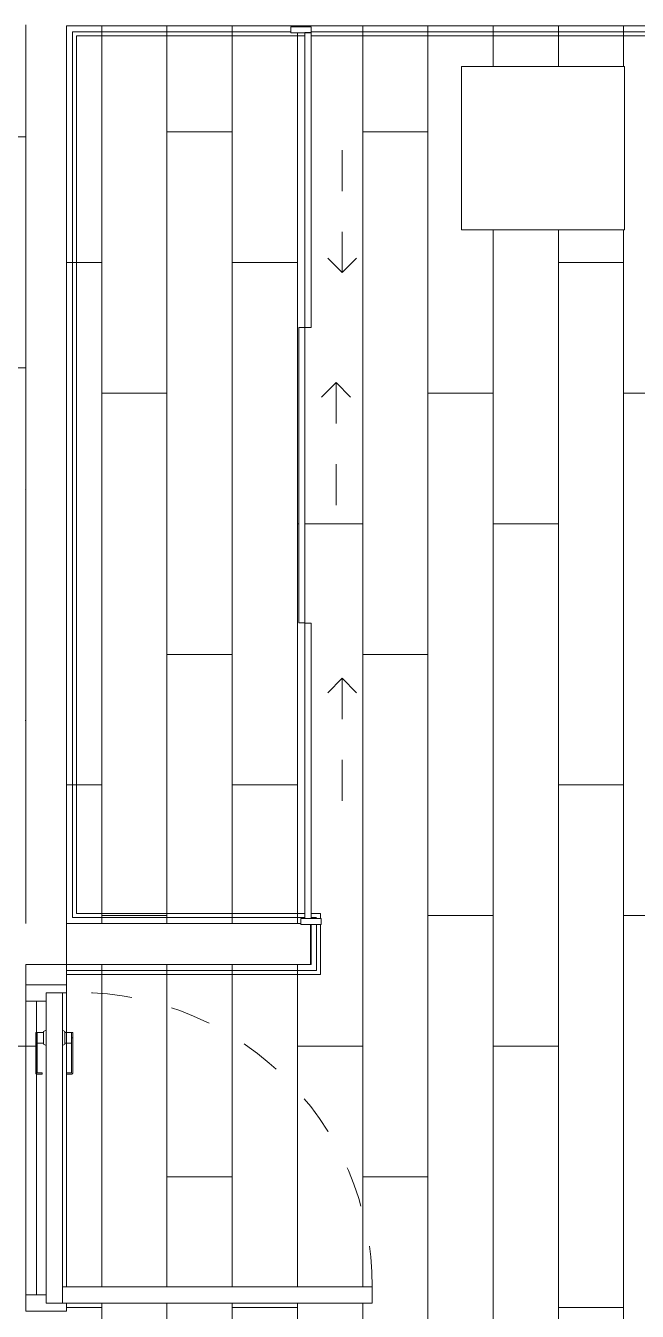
# Model space of a CAD drawing. Header units: metres. Extents: x 3856 to 4207, y -1118 to -691.
# Drawn here: x 3957.357 to 3958.857, y -987.677 to -984.527 of the extents above; entities that cross this region are included whole.
import ezdxf

# ---------------------------------------------------------------- set-up
doc = ezdxf.new("R2010")
doc.units = ezdxf.units.M
doc.linetypes.add('Derribado', pattern=[0.0048000000000000004, 0.0032, -0.0016])
doc.linetypes.add('Trazo', pattern=[0.006, 0.003, -0.003])
for name, color, linetype, lineweight in [('_Hidden Lines_', 7, 'Trazo', 9), ('Batiente de alzado', 7, 'Trazo', 9), ('Casework', 7, 'Continuous', 9), ('Common Edges', 7, 'Continuous', 9), ('Detail Items', 7, 'Continuous', 9), ('Doors', 7, 'Continuous', 9), ('Floors', 7, 'Continuous', 9), ('Linea de proyección', 7, 'Derribado', 9), ('Panel', 7, 'Continuous', 9), ('Surface Pattern', 7, 'Continuous', 9), ('Walls', 7, 'Continuous', 9)]:
    doc.layers.add(name, color=color, linetype=linetype, lineweight=lineweight)
doc.layers.add('ROA-E00-URB-A101-MASTER_PLAN cambio estaciomientos_dwg', color=7, linetype='Continuous', lineweight=9, true_color=0x767676)

# ---------------------------------------------------------------- blocks, each defined once
blk = doc.blocks.new('Multifuncional 2D - Mesa Noche-3941185-IMPLANTACIÓN - KIT COMERCIAL')
at = {"layer": '_Hidden Lines_'}
for p, q in [((-0.857762056995091, -1.086555683498738), (-0.857762056995091, -0.6865556834987374)), ((-0.857762056995091, -0.6865556834987374), (-0.4577620569950909, -0.6865556834987374)), ((-0.4577620569950909, -0.6865556834987374), (-0.4577620569950909, -1.086555683498738)), ((-0.4577620569950909, -1.086555683498738), (-0.857762056995091, -1.086555683498738))]:
    blk.add_line(p, q, dxfattribs=at)
at = {"layer": 'Casework'}
for p, q in [((-0.4577620569950955, -0.6865556834987374), (-0.857762056995097, -0.6865556834987374)), ((-0.857762056995091, -0.6865556834987374), (-0.857762056995091, -1.086555683498738)), ((-0.4577620569950955, -1.08655568349874), (-0.4577620569950955, -0.6865556834987374)), ((-0.857762056995097, -1.08655568349874), (-0.4577620569950955, -1.08655568349874))]:
    blk.add_line(p, q, dxfattribs=at)
blk = doc.blocks.new('COUR-PUERTA-SIMPLE - P-05 _ 80 cm x 210 cm-12032437-IMPLANTACIÓN - KIT COMERCIAL')
at = {"layer": 'Detail Items'}
for p, q in [((0.3799999999999979, 0.7999999999999883), (0.3399999999999979, 0.7999999999999882)), ((0.3399999999999979, 0.7999999999999882), (0.3400000000000016, 0.03999999999998915)), ((0.3399999999999979, 0.799999999999988), (0.3799999999999979, 0.7999999999999882)), ((0.3400000000000016, 0.0399999999999892), (0.3399999999999979, 0.799999999999988)), ((0.3800000000000016, 0.0399999999999894), (0.3799999999999979, 0.7999999999999883)), ((0.3799999999999979, 0.7999999999999883), (0.3800000000000016, 0.03999999999998942)), ((0.3399999999999995, 0.0399999999999892), (0.3800000000000016, 0.0399999999999894)), ((0.3800000000000016, 0.0399999999999894), (0.3400000000000016, 0.0399999999999892)), ((0.3599999999999997, 0.03999999999998916), (0.3599999999999997, 0.04146767998336619))]:
    blk.add_line(p, q, dxfattribs=at)
at = {"layer": 'Doors'}
for p, q in [((-0.2827000000011052, 0.06539999999587891), (-0.2827000000011052, 0.0622249999958558)), ((-0.269999999999969, 0.06540000000005268), (-0.2826999999999688, 0.06540000000005268)), ((-0.269999999999969, 0.06540000000005267), (-0.1842443741382885, 0.06540000000005244)), ((-0.1842443741382885, 0.06540000000005268), (-0.269999999999969, 0.06540000000005303)), ((-0.2699999999999614, 0.0654000000000527), (-0.2699999999999614, 0.06222500000005265)), ((-0.2699999999999674, 0.0622250000000523), (-0.2699999999999674, 0.06540000000005268)), ((-0.3800000000000011, 0.04999999999999614), (-0.4000000000000015, 0.04999999999999611)), ((-0.4000000000000015, 0.04999999999999611), (-0.4000000000000013, -0.05000000000000346)), ((-0.380000000000001, -7.106315536020694e-16), (-0.3800000000000011, 0.04999999999999614)), ((-0.2857437563335312, 0.0463499999958789), (-0.2890500000010821, 0.0399999999958327)), ((-0.2542562436675183, 0.04635000000001085), (-0.2857437563324197, 0.04635000000001085)), ((-0.2542562436675183, 0.04635000000001085), (-0.2857437563324197, 0.04635000000001085)), ((-0.2826999999999688, 0.06222500000005265), (-0.2699999999999691, 0.06222500000005265)), ((-0.2827000000011052, 0.0622249999958558), (-0.2827000000011052, 0.0463499999958789)), ((-0.257299999999969, 0.06222499999998884), (-0.282699999999969, 0.06222499999998884)), ((-0.257299999999969, 0.06222499999998884), (-0.282699999999969, 0.06222499999998884)), ((-0.282699999999969, 0.04635000000001088), (-0.257299999999969, 0.04635000000001088)), ((-0.282699999999969, 0.04635000000001088), (-0.257299999999969, 0.04635000000001088)), ((-0.269999999999969, 0.06222500000005265), (-0.1842443741382886, 0.06222500000005231)), ((-0.1842443741382885, 0.06222500000005208), (-0.269999999999969, 0.0622250000000523)), ((-0.257300000001059, 0.0463499999958789), (-0.257300000001059, 0.0622249999958558)), ((-0.2509500000010821, 0.0399999999958327), (-0.254256243668633, 0.0463499999958789)), ((-0.1842443741382886, 0.06222500000005231), (-0.1842443741382886, 0.0498812107613749)), ((-0.1842443741382886, 0.04988121076137467), (-0.1842443741382886, 0.06222500000005209)), ((-0.1842443741382886, 0.04988121076137489), (-0.1810999999999691, 0.04988121076137488)), ((-0.1810999999999691, 0.04988121076137465), (-0.1842443741382886, 0.04988121076137467)), ((-0.1810999999999691, 0.04988121076137488), (-0.181099999999969, 0.06225562586173306)), ((-0.181099999999969, 0.06225562586173284), (-0.1810999999999691, 0.04988121076137467)), ((0.4000000000000012, 0.0499999999999978), (0.3800000000000007, 0.04999999999999757)), ((0.3800000000000007, 0.03999999999997279), (0.3800000000000007, 7.360112519450013e-16)), ((0.4000000000000015, -0.05000000000000197), (0.4000000000000012, 0.0499999999999978)), ((0.3800000000000007, 7.360112519446048e-16), (0.3599999999999951, 6.868058484392306e-16)), ((0.3599999999999951, 6.868058484392306e-16), (0.3599999999999953, -0.05000000000000203)), ((-0.3599999999999954, -6.868058484392306e-16), (-0.380000000000001, -7.106315536020694e-16)), ((-0.3599999999999954, -0.0500000000000034), (-0.3599999999999954, -6.852518552591391e-16)), ((-0.2890500000010821, -4.158209776505828e-12), (-0.2857437563335312, -0.006350000004135109)), ((-0.2857437563324194, -0.006350000000019389), (-0.254256243667518, -0.006350000000019389)), ((-0.2857437563324194, -0.006350000000019389), (-0.254256243667518, -0.006350000000019389)), ((-0.2827000000011052, -0.006350000004135109), (-0.2827000000011052, -0.02222500000418131)), ((-0.2572999999999688, -0.006350000000019412), (-0.2826999999999688, -0.006350000000019412)), ((-0.2572999999999688, -0.006350000000019412), (-0.2826999999999688, -0.006350000000019412)), ((-0.2827000000011052, -0.02222500000425062), (-0.2827000000011052, -0.02540000000420441)), ((-0.2699999999999688, -0.02222500000006119), (-0.2826999999999686, -0.02222500000006119)), ((-0.2826999999999688, -0.02222499999999738), (-0.2572999999999688, -0.02222499999999738)), ((-0.2826999999999688, -0.02222499999999738), (-0.2572999999999688, -0.02222499999999738)), ((-0.2826999999999686, -0.02540000000006121), (-0.2699999999999688, -0.02540000000006121)), ((-0.2699999999999687, -0.02222500000006119), (-0.1842443741382883, -0.02222500000006085)), ((-0.1842443741382883, -0.02222500000006062), (-0.2699999999999688, -0.02222500000006084)), ((-0.2699999999999612, -0.02540000000006124), (-0.2699999999999612, -0.02222500000006119)), ((-0.2699999999999671, -0.02222500000006084), (-0.2699999999999671, -0.02540000000006121)), ((-0.2699999999999688, -0.02540000000006121), (-0.1842443741382883, -0.02540000000006099)), ((-0.1842443741382883, -0.02540000000006122), (-0.2699999999999687, -0.02540000000006156)), ((-0.257300000001059, -0.02222500000418131), (-0.257300000001059, -0.006350000004135109)), ((-0.254256243668633, -0.006350000004135109), (-0.2509500000010821, -4.158209776505828e-12)), ((-0.1842443741382883, -0.02222500000006085), (-0.1842443741382883, -0.00988121076138343)), ((-0.1842443741382883, -0.009881210761383201), (-0.1842443741382883, -0.02222500000006062)), ((-0.1842443741382883, -0.009881210761383428), (-0.1810999999999688, -0.009881210761383416)), ((-0.1810999999999688, -0.009881210761383192), (-0.1842443741382883, -0.009881210761383201)), ((-0.1810999999999688, -0.009881210761383416), (-0.1810999999999688, -0.02225562586174159)), ((-0.1810999999999688, -0.02225562586174137), (-0.1810999999999688, -0.009881210761383192)), ((-0.4000000000000013, -0.05000000000000346), (-0.3599999999999954, -0.0500000000000034)), ((0.3599999999999953, -0.05000000000000203), (0.4000000000000015, -0.05000000000000197))]:
    blk.add_line(p, q, dxfattribs=at)
at = {"layer": 'Doors', "flags": 128}
for points in [[(-0.1842443741382885, 0.06540000000005246), (-0.1835446850683216, 0.06532116397552329), (-0.1828800813299699, 0.06508860906939629), (-0.1822838889298179, 0.06471399655572938), (-0.181786003444292, 0.06421611107020343), (-0.1814113909306251, 0.06361991867005148), (-0.1811788360244981, 0.06295531493169979), (-0.181099999999969, 0.06225562586173284)], [(-0.181099999999969, 0.06225562586173306), (-0.1811788360244981, 0.06295531493170001), (-0.1814113909306251, 0.0636199186700517), (-0.181786003444292, 0.06421611107020367), (-0.1822838889298179, 0.0647139965557296), (-0.1828800813299699, 0.06508860906939652), (-0.1835446850683216, 0.06532116397552352), (-0.1842443741382885, 0.06540000000005268)], [(-0.1842443741382882, -0.02540000000006099), (-0.1835446850683213, -0.02532116397553183), (-0.1828800813299696, -0.02508860906940482), (-0.1822838889298176, -0.0247139965557379), (-0.1817860034442917, -0.02421611107021197), (-0.1814113909306248, -0.02361991867006001), (-0.1811788360244979, -0.02295531493170832), (-0.1810999999999687, -0.02225562586174137)], [(-0.1810999999999687, -0.02225562586174159), (-0.1811788360244979, -0.02295531493170854), (-0.1814113909306248, -0.02361991867006024), (-0.1817860034442917, -0.0242161110702122), (-0.1822838889298176, -0.02471399655573814), (-0.1828800813299696, -0.02508860906940505), (-0.1835446850683213, -0.02532116397553206), (-0.1842443741382882, -0.02540000000006122)]]:
    blk.add_lwpolyline(points, dxfattribs=at)
at = {"layer": 'Linea de proyección'}
blk.add_arc((0.3399999999999991, 0.07894736842104483), 0.7210526315789428, 90.00000000000045, 183.0963153979561, dxfattribs=at)
at = {"layer": 'Panel'}
for p, q in [((0.3399999999999767, 0.0399999999999907), (-0.3800000000000104, 0.0399999999999907)), ((-0.3800000000000104, 0.0399999999999907), (-0.3800000000000104, 7.613909502879324e-16)), ((0.3799999999999995, 7.613909502879324e-16), (0.3799999999999995, 0.0399999999999907)), ((-0.3800000000000104, 7.613909502879324e-16), (0.3799999999999995, 7.613909502879324e-16))]:
    blk.add_line(p, q, dxfattribs=at)
blk = doc.blocks.new('CLOSET 1 - ARAYA - CLOSET A-12123885-IMPLANTACIÓN - KIT COMERCIAL')
at = {"layer": 'Batiente de alzado'}
for p, q in [((-0.9789693959864024, -0.7262153574901116), (-1.01432473504573, -0.6908600184307844)), ((-0.2544693959864027, -0.711215357490109), (-0.2898247350457303, -0.6758600184307818)), ((0.01496939598639258, -0.7262153574901131), (0.05032473504572023, -0.690860018430786)), ((-0.2544693959864027, -0.711215357490109), (-0.6344693959864027, -0.7112153574901127)), ((-0.2544693959864027, -0.711215357490109), (-0.2898247350457296, -0.7465706965494369)), ((-0.9789693959864024, -0.7262153574901116), (-1.358969395986402, -0.7262153574901152)), ((-0.9789693959864024, -0.7262153574901116), (-1.014324735045729, -0.7615706965494393)), ((0.01496939598639258, -0.7262153574901131), (0.05032473504571953, -0.761570696549441)), ((0.01496939598639258, -0.7262153574901131), (0.3949693959863926, -0.7262153574901168))]:
    blk.add_line(p, q, dxfattribs=at)
at = {"layer": 'Casework'}
for p, q in [((-1.567500000000006, -0.625000000000001), (-1.582500000000005, -0.625000000000001)), ((-1.582500000000005, -0.625000000000001), (-1.582500000000005, -0.6750000000000008)), ((-1.567499999999999, -0.6750000000000008), (-1.567500000000006, -0.625000000000001)), ((-0.1197500000000051, -0.6200000000009709), (-0.8430000000000065, -0.6200000000009709)), ((-0.8430000000000065, -0.6200000000009709), (-0.8430000000000065, -0.6350000000009773)), ((-0.119750000000005, -0.6350000000009773), (-0.1197500000000051, -0.6200000000009709)), ((0.6175541444259176, -0.600000000000973), (0.6025541444259187, -0.600000000000973)), ((0.6025541444259187, -0.600000000000973), (0.6025541444259187, -0.6500000000009729)), ((0.6175541444259252, -0.6500000000009729), (0.6175541444259176, -0.600000000000973)), ((-0.8442500000000047, -0.6350000000009735), (-1.567500000000006, -0.6350000000009735)), ((-1.567500000000006, -0.6350000000009735), (-1.567500000000006, -0.6500000000009799)), ((-1.567500000000006, -0.6500000000009799), (-0.8442500000000047, -0.6500000000009799)), ((-0.8442500000000047, -0.6500000000009799), (-0.8442500000000047, -0.6350000000009735)), ((-0.8430000000000065, -0.6350000000009773), (-0.119750000000005, -0.6350000000009773)), ((0.6034999999999964, -0.6350000000009751), (-0.1197500000000051, -0.6350000000009751)), ((-0.1197500000000051, -0.6350000000009751), (-0.1197500000000051, -0.6500000000009816)), ((-0.1197500000000051, -0.6500000000009816), (0.6034999999999964, -0.6500000000009816)), ((0.6025541444259187, -0.6500000000009729), (0.6175541444259252, -0.6500000000009729)), ((0.6034999999999964, -0.6500000000009816), (0.6034999999999964, -0.6350000000009751)), ((-1.582500000000005, -0.6750000000000008), (-1.567499999999999, -0.6750000000000008))]:
    blk.add_line(p, q, dxfattribs=at)
blk = doc.blocks.new('EDIFICIO TIPO A_rvt-1-IMPLANTACIÓN - KIT COMERCIAL')
at = {"layer": 'Surface Pattern', "true_color": 0x808080}
h = blk.add_hatch(dxfattribs=at)
h.set_pattern_fill('FP_36', color=8, style=0, pattern_type=2)
h.set_pattern_definition([(90, (3956.263, 1048.812), (-0.16, 9.797174393178826e-18), []), (180, (3956.263, 1048.812), (-0.3200000000000001, -0.32), [0.16, -1.12]), (180, (3956.103, 1049.452), (-0.3200000000000001, -0.32), [0.16, -1.12])])
h.paths.add_polyline_path([(3960.906761156767, -994.8273450428968), (3960.956761156765, -994.8273450428968), (3960.956761156765, -987.8273450428964), (3957.456761156765, -987.8273450428964), (3957.456761156765, -989.0273450428972), (3957.356761156765, -989.0273450428972), (3957.356761156765, -987.6373450428964), (3957.406761156766, -987.6373450428964), (3957.406761156766, -986.9173450428965), (3957.356761156766, -986.9173450428965), (3957.356761156766, -986.8273450428967), (3956.356761156766, -986.8273450428967), (3956.356761156766, -986.8673450428964), (3956.306761156766, -986.8673450428964), (3956.306761156766, -987.6873450428965), (3956.356761156765, -987.6873450428965), (3956.356761156765, -990.6273450428965), (3956.256761156766, -990.6273450428965), (3956.256761156766, -990.3273450428981), (3954.983398096123, -990.3273450428981), (3954.973398096121, -991.567345042896), (3955.933398096121, -991.567345042896), (3955.933398096121, -991.607345042896), (3954.983398096121, -991.607345042896), (3954.983398096121, -991.627345042897), (3957.656761156766, -991.6273450428964), (3957.656761156766, -993.5273450428965), (3957.456761156765, -993.5273450428965), (3957.456761156765, -994.8273450428968), (3960.106761156767, -994.8273450428968)])
h.paths.add_polyline_path([(3960.906761156767, -994.7773450428614), (3958.592034736631, -994.7773450428614), (3958.592034736631, -993.9773450428964), (3960.106761156767, -993.9773450428968), (3960.106761156767, -993.2773450428967), (3960.906761156768, -993.2773450428967), (3960.906761156767, -993.9773450428968)])
h.paths.add_polyline_path([(3959.674298773339, -993.2773450428967), (3959.074298773339, -993.2773450428967), (3959.074298773339, -992.7773450428967), (3959.674298773339, -992.7773450428967)])
h.paths.add_polyline_path([(3954.887398096119, -991.5873450428961), (3954.933398096121, -991.5873450428961), (3954.933398096121, -990.6673450428962), (3954.883398096119, -990.6673450428962), (3954.883398096119, -991.5873450428961)])
h.paths.add_polyline_path([(3960.106761156767, -991.0273449466013), (3958.656761156767, -991.0273449466013), (3958.656761156767, -990.3273449465826), (3960.256761156767, -990.3273449465826), (3960.256761156767, -991.0273449466013)])
h.paths.add_polyline_path([(3955.671761156765, -990.2123450428968), (3955.944431527633, -990.2123450428968), (3955.954090785896, -990.2123450428968), (3956.241761156765, -990.2123450428968), (3956.241761156765, -989.0348450428967), (3955.656761156765, -989.0348450428967), (3955.656761156765, -987.8273450428969), (3954.557579626442, -987.8273450428958), (3954.563194395572, -990.2123450428968), (3955.656761156765, -990.2123450428968), (3955.656761156765, -989.8773450428968), (3955.671761156765, -989.8773450428968)])
h.paths.add_polyline_path([(3958.614206681188, -987.7273450428963), (3960.960035035481, -987.7273450428963), (3960.960035035481, -984.5273450428965), (3957.456761156765, -984.5273450428965), (3957.456761156765, -986.7273450428967), (3958.031761156766, -986.7273450428967), (3958.041761156767, -985.9915950428983), (3958.056761156766, -985.9915950428983), (3958.056761156765, -986.7148450428982), (3958.081761156766, -986.7148450428982), (3958.081761156766, -986.7298450428982), (3958.056761156765, -986.7298450428982), (3958.056761156765, -986.8273450428967), (3957.456761156766, -986.8273450428967), (3957.456761156766, -987.6173450428964), (3958.206761156766, -987.6173450428964), (3958.206761156766, -987.6573450428965), (3957.456761156766, -987.6573450428965), (3957.456761156766, -987.7273450428963), (3958.206761156766, -987.7273450428963)])
h.paths.add_polyline_path([(3955.455942687089, -987.7273450428963), (3956.256761156766, -987.7273450428963), (3956.256761156766, -987.7073450428966), (3955.406761156766, -987.7073450428966), (3955.406761156766, -987.6673450428964), (3956.266761156765, -987.6673450428964), (3956.256761156766, -986.8273450428967), (3955.756761156765, -986.8273450428967), (3955.756761156765, -984.5273450428965), (3952.406761156764, -984.5273450428965), (3952.406761156764, -987.7273450428963), (3955.406761156766, -987.7273450428963)])
h.paths.add_polyline_path([(3952.527301253069, -987.2949508443645), (3952.527301253069, -986.8949508443645), (3952.927301253069, -986.8949508443645), (3952.927301253069, -987.2949508443645)])
h.paths.add_polyline_path([(3952.527301253068, -986.7949508443643), (3952.527301253068, -985.1949508443661), (3954.427301253068, -985.1949508443661), (3954.427301253068, -986.7949508443643), (3953.930888794185, -986.7949508443643)])
h.paths.add_polyline_path([(3958.915422031716, -986.5273450428949), (3958.915422031716, -984.6273450428977), (3960.315422031719, -984.6273450428977), (3960.315422031719, -986.5273450428949), (3959.947653750439, -986.5273450428949)])
h.paths.add_polyline_path([(3958.041761156767, -985.2670950428983), (3958.041761156767, -984.5447908984725), (3958.006761156767, -984.5447908984725), (3958.006761156767, -984.5297908984724), (3958.056761156767, -984.5297908984724), (3958.056761156767, -985.2670950428983)])
h.paths.add_polyline_path([(3958.026761156767, -985.9903450428984), (3958.026761156767, -985.2670950428983), (3958.041761156767, -985.2670950428983), (3958.041761156767, -985.9903450428984)])
h.paths.add_polyline_path([(3952.527301253068, -985.0949508443647), (3952.527301253068, -984.6949508443645), (3952.92730125307, -984.6949508443645), (3952.92730125307, -985.0949508443647), (3952.788266482169, -985.0949508443647)])
h.paths.add_polyline_path([(3958.425693794328, -985.0273450428967), (3958.425693794328, -984.6273450428969), (3958.825693794328, -984.6273450428969), (3958.825693794328, -985.0273450428967)])
h.paths.add_polyline_path([(3960.425693794327, -985.0273450428964), (3960.425693794327, -984.6273450428964), (3960.825693794327, -984.6291441644692), (3960.825693794327, -985.0273450428964)])
h = blk.add_hatch(dxfattribs=at)
h.set_pattern_fill('FP_40', color=8, style=0, pattern_type=2)
h.set_pattern_definition([(0, (3956.791, 1042.612), (0, 0.5660000000000001), []), (90, (3956.791, 1042.612), (-0.5660000000000001, 3.46575044158701e-17), [])])
h.paths.add_polyline_path([(3957.280759611936, -985.4273450428958), (3957.356761156765, -985.4273450428958), (3957.356761156765, -984.5273450428962), (3955.856761156764, -984.5273450428962), (3955.856761156764, -985.4273450428958), (3955.947312542685, -985.4273450428958)])
h = blk.add_hatch(dxfattribs=at)
h.set_pattern_fill('FP_22', color=8, style=0, pattern_type=2)
h.set_pattern_definition([(270, (3957.923, 1044.578), (0.5660000000000001, 3.46575044158701e-17), []), (0, (3957.923, 1044.578), (0, 0.5660000000000001), [])])
h.paths.add_polyline_path([(3956.15489109908, -986.8273450428959), (3956.556761156764, -986.8273450428959), (3956.556761156764, -986.7273450428967), (3955.856761156766, -986.7273450428967), (3955.856761156766, -986.8273450428959), (3956.148852191422, -986.8273450428959)])
h.paths.add_polyline_path([(3957.355124217407, -986.7273450428959), (3957.356761156765, -986.7273450428959), (3957.355124217407, -985.5273450428956)])
at = {"layer": 'Common Edges'}
blk.add_line((3957.456761156762, -986.8273450429223), (3957.456761156762, -986.8423450429223), dxfattribs=at)
at = {"layer": 'Floors'}
for p, q in [((3957.356761156761, -985.4273450428948), (3957.356761156761, -984.5273450428949)), ((3960.960035035477, -984.5273450428954), (3957.456761156761, -984.5273450428954)), ((3957.456761156761, -984.5273450428954), (3957.456761156761, -986.7273450428955)), ((3957.356761156761, -986.7273450428947), (3957.356761156761, -985.5273450428945)), ((3957.456761156761, -986.7273450428955), (3958.031761156762, -986.7273450428955)), ((3958.056761156761, -986.7298450428971), (3958.056761156761, -986.8273450428957)), ((3958.056761156761, -986.8273450428957), (3957.456761156762, -986.8273450428957))]:
    blk.add_line(p, q, dxfattribs=at)
at = {"layer": 'Walls', "lineweight": 18}
for p, q in [((3957.356761156761, -984.5352950429209), (3957.356761156761, -984.5252950429209)), ((3957.471761156755, -984.5273450429218), (3957.456761156755, -984.5273450429218)), ((3957.456761156755, -984.5273450429218), (3957.456761156755, -986.7123450428961)), ((3960.941761156756, -984.5273450429218), (3957.471761156755, -984.5273450429218)), ((3957.356761156761, -986.7273450428947), (3957.356761156761, -984.5352950429209)), ((3957.471761156755, -984.5423450429217), (3958.006761156763, -984.5423450429217)), ((3957.471761156755, -986.7123450428961), (3957.471761156755, -984.5423450429217)), ((3958.056761156763, -984.5423450429217), (3960.941761156756, -984.5423450429217)), ((3957.456761156755, -986.7123450428961), (3957.456761156755, -986.7273450428961)), ((3957.456761156755, -986.7273450428961), (3958.031761156762, -986.7273450428961)), ((3958.041761156763, -986.7123450428961), (3957.471761156755, -986.7123450428961)), ((3958.055124217405, -986.7298450428972), (3958.055124217405, -986.8273450429223)), ((3958.070124217405, -986.7123450428961), (3958.056761156763, -986.7123450428961)), ((3958.070124217405, -986.8423450429223), (3958.070124217405, -986.7298450428972)), ((3957.456761156762, -986.8273450428948), (3957.356761156762, -986.8273450428948)), ((3957.356761156762, -986.8273450428948), (3957.356761156762, -986.8773450428953)), ((3958.055124217405, -986.8273450429223), (3957.456761156762, -986.8273450429223)), ((3957.456761156762, -986.8773450428953), (3957.456761156762, -986.8423450429223)), ((3957.456761156762, -986.8423450429223), (3958.055124217405, -986.8423450429223)), ((3958.055124217405, -986.8423450429223), (3958.070124217405, -986.8423450429223))]:
    blk.add_line(p, q, dxfattribs=at)
at = {"layer": 'Walls'}
for p, q in [((3957.471761156755, -986.7023450428964), (3957.471761156755, -984.542345042922)), ((3957.481761156755, -984.542345042922), (3957.471761156755, -984.542345042922)), ((3957.481761156755, -984.542345042922), (3958.006761156763, -984.542345042922)), ((3958.041761156763, -984.552345042922), (3957.481761156755, -984.552345042922)), ((3957.481761156755, -984.552345042922), (3957.481761156755, -986.7023450428964)), ((3958.056761156763, -984.542345042922), (3960.941761156756, -984.542345042922)), ((3960.931761156756, -984.552345042922), (3958.056761156763, -984.552345042922)), ((3957.356761156761, -985.5273450428944), (3957.356761156761, -985.4273450428947)), ((3957.356761156761, -985.4273450428947), (3957.356761156761, -986.7273450428947)), ((3957.471761156755, -986.7023450428964), (3957.471761156755, -986.7123450428965)), ((3957.481761156755, -986.7023450428964), (3958.041761156763, -986.7023450428964)), ((3958.056761156763, -986.7023450428964), (3958.070124217405, -986.7023450428964)), ((3958.080124217405, -986.7023450428964), (3958.070124217405, -986.7023450428964)), ((3958.080124217405, -986.7023450428964), (3958.080124217405, -986.7148450428971)), ((3958.041761156763, -986.7123450428965), (3957.471761156755, -986.7123450428965)), ((3958.055124217405, -986.8273450429223), (3958.055124217405, -986.7298450428972)), ((3958.055124217405, -986.7298450428972), (3958.055124217405, -986.8273450429223)), ((3958.070124217405, -986.7123450428965), (3958.056761156763, -986.7123450428965)), ((3958.070124217405, -986.8423450429223), (3958.070124217405, -986.7298450428972)), ((3958.080124217405, -986.7298450428972), (3958.080124217405, -986.8423450429223)), ((3957.456761156762, -986.8423450429223), (3958.070124217405, -986.8423450429223)), ((3957.456761156762, -986.8423450429223), (3957.456761156762, -986.8523450429223)), ((3958.080124217405, -986.8523450429223), (3957.456761156762, -986.8523450429223)), ((3958.080124217405, -986.8523450429223), (3958.080124217405, -986.8423450429223)), ((3957.356761156762, -987.6373450428954), (3957.356761156762, -986.9173450428954)), ((3957.456761156762, -986.8973450428955), (3957.456761156762, -987.6173450428953))]:
    blk.add_line(p, q, dxfattribs=at)
at = {"layer": 'Casework', "lineweight": 9}
for name, p, rotation in [('CLOSET 1 - ARAYA - CLOSET A-12123885-IMPLANTACIÓN - KIT COMERCIAL', (3957.406761156762, -985.1473450428971), 90), ('Multifuncional 2D - Mesa Noche-3941185-IMPLANTACIÓN - KIT COMERCIAL', (3959.512249477822, -985.4851070998903), 270.0000000000212)]:
    blk.add_blockref(name, p, dxfattribs=dict(at, rotation=rotation))
at = {"layer": 'Doors', "lineweight": 9, "rotation": 270}
blk.add_blockref('COUR-PUERTA-SIMPLE - P-05 _ 80 cm x 210 cm-12032437-IMPLANTACIÓN - KIT COMERCIAL', (3957.406761156762, -987.2773450428953), dxfattribs=at)
blk = doc.blocks.new('ROA-E00-URB-A101-MASTER_PLAN cambio estaciomientos_dwg_ROA-E01-ARQ-R23_rvt-1-Master Plan - Etapa 1-7986546-IMPLANTACIÓN - KIT COMERCIAL')
at = {"layer": 'Walls'}
for p, q in [((986.7298450428672, 3958.055124217418), (986.8273450428923, 3958.055124217418)), ((985.5273450428646, 3957.356761156773), (985.4273450428648, 3957.356761156773))]:
    blk.add_line(p, q, dxfattribs=at)
blk = doc.blocks.new('ROA-E00-URB-A101-MASTER_PLAN cambio estaciomientos_dwg_ROA-E01-EST-R23_rvt-1-Master Plan - Etapa 1-7986858-IMPLANTACIÓN - KIT COMERCIAL')
at = {"layer": 'Common Edges'}
blk.add_line((986.7273450428651, 3957.45676115677), (986.8273450428651, 3957.45676115677), dxfattribs=at)
at = {"layer": 'Walls'}
for p, q in [((986.8273450428662, 3958.055124217417), (986.7298450428672, 3958.055124217417)), ((985.4273450428648, 3957.356761156775), (985.5273450428646, 3957.356761156775))]:
    blk.add_line(p, q, dxfattribs=at)
blk = doc.blocks.new('ROA-E00-URB-A101-MASTER_PLAN cambio estaciomientos_dwg-7942325-IMPLANTACIÓN - KIT COMERCIAL')
for name in ['ROA-E00-URB-A101-MASTER_PLAN cambio estaciomientos_dwg_ROA-E01-EST-R23_rvt-1-Master Plan - Etapa 1-7986858-IMPLANTACIÓN - KIT COMERCIAL', 'ROA-E00-URB-A101-MASTER_PLAN cambio estaciomientos_dwg_ROA-E01-ARQ-R23_rvt-1-Master Plan - Etapa 1-7986546-IMPLANTACIÓN - KIT COMERCIAL']:
    blk.add_blockref(name, (0, 0))

msp = doc.modelspace()

# ---------------------------------------------------------------- block references
at = {"lineweight": 5}
msp.add_blockref('EDIFICIO TIPO A_rvt-1-IMPLANTACIÓN - KIT COMERCIAL', (0, 0), dxfattribs=at)
at = {"layer": 'ROA-E00-URB-A101-MASTER_PLAN cambio estaciomientos_dwg', "color": 7, "rotation": 269.9999999999999}
msp.add_blockref('ROA-E00-URB-A101-MASTER_PLAN cambio estaciomientos_dwg-7942325-IMPLANTACIÓN - KIT COMERCIAL', (0, 0), dxfattribs=at)

doc.saveas('drawing.dxf')
